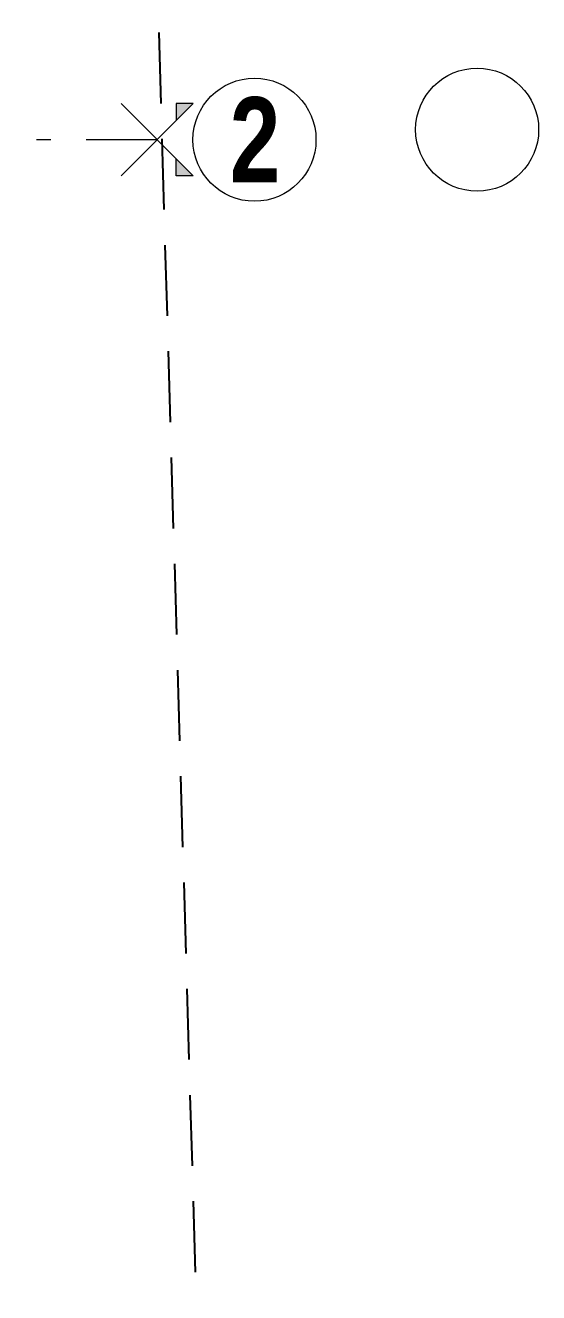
# Model space of a CAD drawing. Extents: x 233 to 569, y -241 to -74.
# Drawn here: x 370.94 to 374.57, y -98.86 to -89.91 of the extents above; entities that cross this region are included whole.
import ezdxf
from ezdxf.enums import TextEntityAlignment as Align

# ---------------------------------------------------------------- set-up
doc = ezdxf.new("R2010")
doc.units = 0
doc.header["$MEASUREMENT"] = 0
for name, pattern in [('CENTER', [2, 1.25, -0.25, 0.25, -0.25]), ('DASHDOT', [1, 0.5, -0.25, 0, -0.25]), ('TRAZOS', [0.75, 0.5, -0.25])]:
    doc.linetypes.add(name, pattern=pattern)
doc.layers.add('00 EJES DE REPLANTEO MODEL 1 Y 2', color=1, linetype='CENTER', lineweight=20)
doc.layers.add('2D PB TERRENO RETIROS', color=205, linetype='CONTINUOUS')
doc.styles.add('SANSSERIFBOLD', font='', dxfattribs={"width": 0.8, "height": 0.32774})
doc.styles.get('SANSSERIFBOLD').set_extended_font_data('Sitka Banner Semibold', bold=True)

msp = doc.modelspace()

# ---------------------------------------------------------------- hatches: boundary and pattern name
at = {"layer": '00 EJES DE REPLANTEO MODEL 1 Y 2', "linetype": 'Continuous'}
for points in [[(372.1261, -90.4672), (372.0061, -90.4672), (372.0061, -90.5872)], [(372.0061, -90.8563), (372.0061, -90.9763), (372.1261, -90.9763)]]:
    msp.add_hatch(color=256, dxfattribs=at).paths.add_polyline_path(points)

# ---------------------------------------------------------------- linework, layer by layer
for p, q in [((371.617, -90.9763, -0.5495), (372.1261, -90.4672, -0.5495)), ((372.1261, -90.9763, -0.5495), (371.617, -90.4672, -0.5495))]:
    msp.add_line(p, q, dxfattribs=at)
at = {"layer": '00 EJES DE REPLANTEO MODEL 1 Y 2', "linetype": 'DASHDOT'}
msp.add_line((371.8716, -90.7217, -0.5495), (348.3235, -90.7217, -0.5495), dxfattribs=at)
at = {"layer": '00 EJES DE REPLANTEO MODEL 1 Y 2', "linetype": 'Continuous', "elevation": -0.5495}
for points in [[(372.1261, -90.4672), (372.0061, -90.4672), (372.0061, -90.5872)], [(372.1261, -90.9763), (372.0061, -90.9763), (372.0061, -90.8563)]]:
    msp.add_lwpolyline(points, dxfattribs=at)
at = {"layer": '00 EJES DE REPLANTEO MODEL 1 Y 2', "linetype": 'Continuous'}
for centre in [(374.1311, -90.6506, -0.5495), (372.5592, -90.7217, -0.5495)]:
    msp.add_circle(centre, 0.4342, dxfattribs=at)
at = {"layer": '2D PB TERRENO RETIROS', "color": 252, "linetype": 'TRAZOS', "true_color": 0x939598}
msp.add_lwpolyline([(371.6631, -80.2291), (371.6631, -82.4684), (372.4251, -108.405), (350.0472, -105.0691), (350.0472, -92.8639)], dxfattribs=at)

# ---------------------------------------------------------------- texts
at = {"layer": '00 EJES DE REPLANTEO MODEL 1 Y 2', "linetype": 'Continuous', "style": 'SANSSERIFBOLD', "width": 0.8}
msp.add_text('2', height=0.6, rotation=0.12774, dxfattribs=at).set_placement((372.5634, -90.7217, -0.5495), align=Align.MIDDLE_CENTER)

doc.saveas('drawing.dxf')
